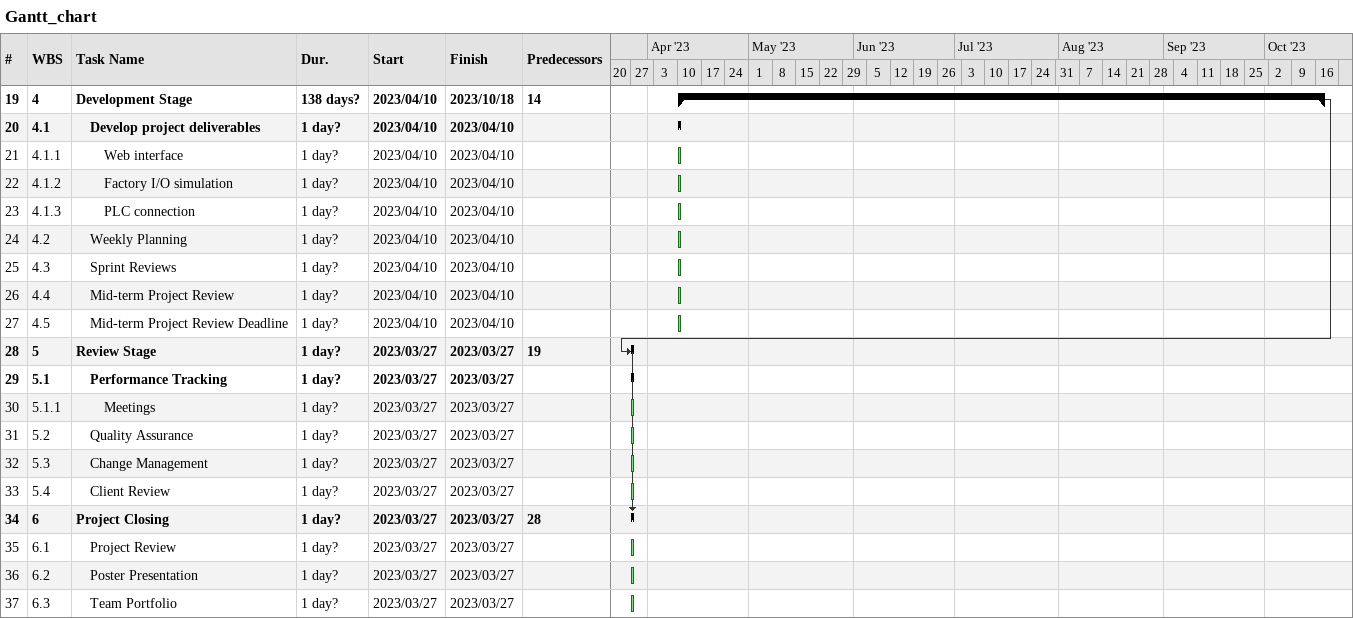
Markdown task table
Gantt_chart

| ID | WBS | Task | Duration | Start | Finish | Predecessors |
|---|---|---|---|---|---|---|
| 19 | 4 | **Development Stage** | 138d? | 2023-04-10 | 2023-10-18 | 14 |
| 20 | 4.1 | **Develop project deliverables** | 1d? | 2023-04-10 | 2023-04-10 |  |
| 21 | 4.1.1 | Web interface | 1d? | 2023-04-10 | 2023-04-10 |  |
| 22 | 4.1.2 | Factory I/O simulation | 1d? | 2023-04-10 | 2023-04-10 |  |
| 23 | 4.1.3 | PLC connection | 1d? | 2023-04-10 | 2023-04-10 |  |
| 24 | 4.2 | Weekly Planning | 1d? | 2023-04-10 | 2023-04-10 |  |
| 25 | 4.3 | Sprint Reviews | 1d? | 2023-04-10 | 2023-04-10 |  |
| 26 | 4.4 | Mid-term Project Review | 1d? | 2023-04-10 | 2023-04-10 |  |
| 27 | 4.5 | Mid-term Project Review Deadline | 1d? | 2023-04-10 | 2023-04-10 |  |
| 28 | 5 | **Review Stage** | 1d? | 2023-03-27 | 2023-03-27 | 19 |
| 29 | 5.1 | **Performance Tracking** | 1d? | 2023-03-27 | 2023-03-27 |  |
| 30 | 5.1.1 | Meetings | 1d? | 2023-03-27 | 2023-03-27 |  |
| 31 | 5.2 | Quality Assurance | 1d? | 2023-03-27 | 2023-03-27 |  |
| 32 | 5.3 | Change Management | 1d? | 2023-03-27 | 2023-03-27 |  |
| 33 | 5.4 | Client Review | 1d? | 2023-03-27 | 2023-03-27 |  |
| 34 | 6 | **Project Closing** | 1d? | 2023-03-27 | 2023-03-27 | 28 |
| 35 | 6.1 | Project Review | 1d? | 2023-03-27 | 2023-03-27 |  |
| 36 | 6.2 | Poster Presentation | 1d? | 2023-03-27 | 2023-03-27 |  |
| 37 | 6.3 | Team Portfolio | 1d? | 2023-03-27 | 2023-03-27 |  |
